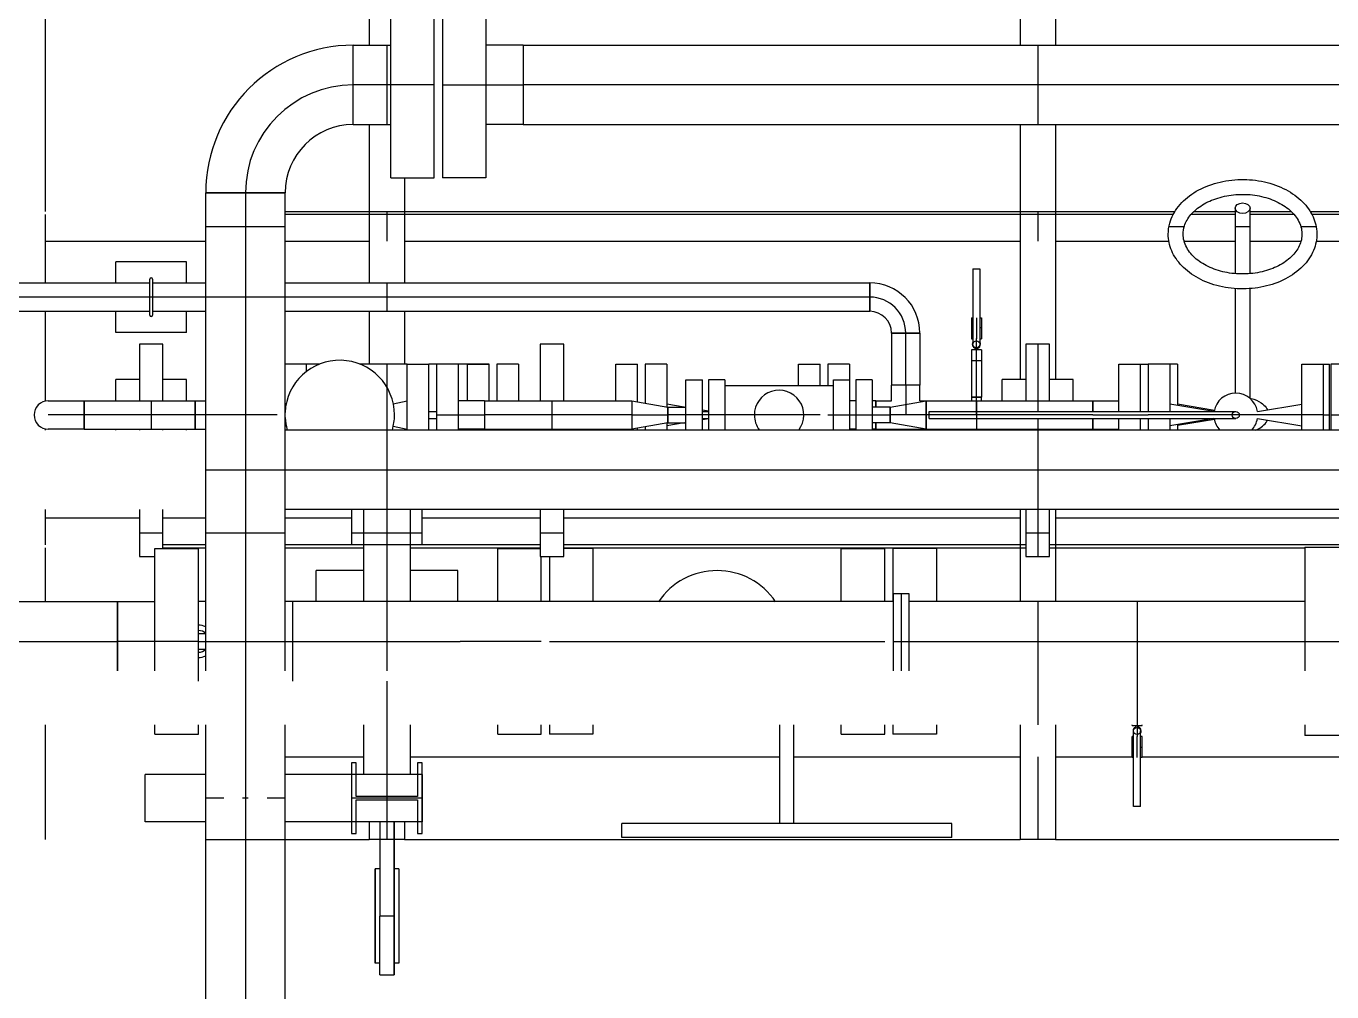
# Model space of a CAD drawing. Header units: inches. Extents: x 517790 to 538444, y 301815 to 302461.
# Drawn here: x 517885.999 to 517888.86, y 302317.735 to 302319.851 of the extents above; entities that cross this region are included whole.
import ezdxf

# ---------------------------------------------------------------- set-up
doc = ezdxf.new("R2010")
doc.units = ezdxf.units.IN
doc.header["$MEASUREMENT"] = 0
doc.layers.add('硅胶总平面底图 工艺装置区', color=253, linetype='Continuous')

msp = doc.modelspace()

# ---------------------------------------------------------------- linework, layer by layer
at = {"layer": '硅胶总平面底图 工艺装置区', "color": 253, "linetype": 'Continuous', "lineweight": -3}
for p, q in [((517888.1764, 302320.3685), (517888.1764, 302319.8096)), ((517888.2539, 302320.3685), (517888.2539, 302319.8096)), ((517886.04, 302320.0154), (517886.04, 302319.4452)), ((517886.7504, 302320.0154), (517886.7504, 302319.8096)), ((517886.7974, 302319.7227), (517886.7974, 302319.9261)), ((517886.8925, 302319.7227), (517886.8925, 302319.9261)), ((517886.9106, 302319.9261), (517886.9106, 302319.7227)), ((517887.0058, 302319.9261), (517887.0058, 302319.7227)), ((517886.7154, 302319.7227), (517886.7154, 302319.8096)), ((517886.7154, 302319.8096), (517886.7974, 302319.8096)), ((517886.7154, 302319.6357), (517886.7154, 302319.8096)), ((517886.7892, 302319.8096), (517886.7892, 302319.6357)), ((517887.0878, 302319.8096), (517887.0058, 302319.8096)), ((517887.0878, 302319.8096), (517887.0878, 302319.6357)), ((517887.0878, 302319.8096), (517889.0625, 302319.8096)), ((517887.0878, 302319.8096), (517887.0878, 302319.7227)), ((517888.2151, 302319.8096), (517888.2151, 302319.6357)), ((517886.8925, 302319.7227), (517886.7154, 302319.7227)), ((517886.7154, 302319.6357), (517886.7154, 302319.7227)), ((517886.7154, 302319.7227), (517886.7154, 302319.7227)), ((517886.7154, 302319.7227), (517886.7154, 302319.7227)), ((517886.7974, 302319.5193), (517886.7974, 302319.7227)), ((517886.8925, 302319.5193), (517886.8925, 302319.7227)), ((517886.9106, 302319.7227), (517887.0878, 302319.7227)), ((517886.9106, 302319.7227), (517886.9106, 302319.5193)), ((517887.0058, 302319.7227), (517887.0058, 302319.5193)), ((517889.0268, 302319.7227), (517887.0878, 302319.7227)), ((517887.0878, 302319.7227), (517887.0878, 302319.6357)), ((517886.7154, 302319.6357), (517886.7974, 302319.6357)), ((517886.7504, 302319.6357), (517886.7504, 302319.2888)), ((517887.0878, 302319.6357), (517887.0058, 302319.6357)), ((517887.0878, 302319.6357), (517889.0625, 302319.6357)), ((517888.1764, 302319.6357), (517888.1764, 302319.0768)), ((517888.2539, 302319.6357), (517888.2539, 302319.0768)), ((517886.7974, 302319.5193), (517886.8925, 302319.5193)), ((517886.8279, 302319.5193), (517886.8279, 302319.2888)), ((517887.0058, 302319.5193), (517886.9106, 302319.5193)), ((517886.3922, 302319.4864), (517886.5661, 302319.4864)), ((517886.3922, 302318.4384), (517886.3922, 302319.4864)), ((517886.5661, 302319.4864), (517886.3922, 302319.4864)), ((517886.4792, 302319.4865), (517886.4792, 302319.4865)), ((517886.4792, 302319.4864), (517886.4792, 302319.4865)), ((517886.4792, 302319.4864), (517886.4792, 302318.4384)), ((517886.5661, 302318.4384), (517886.5661, 302319.4864)), ((517886.04, 302319.439), (517886.04, 302319.2888)), ((517886.5661, 302319.4452), (517888.5157, 302319.4452)), ((517888.5122, 302319.439), (517886.5661, 302319.439)), ((517886.7892, 302319.4452), (517886.7892, 302319.3801)), ((517888.2151, 302319.4452), (517888.2151, 302319.3801)), ((517888.6477, 302319.439), (517888.5514, 302319.439)), ((517888.5573, 302319.4452), (517888.6477, 302319.4452)), ((517888.6477, 302319.4524), (517888.6477, 302319.3089)), ((517888.6802, 302319.4524), (517888.6802, 302319.3089)), ((517888.6802, 302319.4452), (517888.7706, 302319.4452)), ((517888.7765, 302319.439), (517888.6802, 302319.439)), ((517888.8122, 302319.4452), (517888.9917, 302319.4452)), ((517888.9945, 302319.439), (517888.8158, 302319.439)), ((517886.3922, 302319.4127), (517886.5661, 302319.4127)), ((517888.5029, 302319.4127), (517888.5364, 302319.4127)), ((517888.6477, 302319.4127), (517888.6802, 302319.4127)), ((517888.7916, 302319.4127), (517888.8251, 302319.4127)), ((517886.04, 302319.3801), (517886.3922, 302319.3801)), ((517886.5661, 302319.3801), (517886.7504, 302319.3801)), ((517886.8279, 302319.3801), (517888.1764, 302319.3801)), ((517888.2539, 302319.3801), (517888.5026, 302319.3801)), ((517888.5359, 302319.3801), (517888.6477, 302319.3801)), ((517888.6802, 302319.3801), (517888.7921, 302319.3801)), ((517888.8254, 302319.3801), (517889.0251, 302319.3801)), ((517886.35, 302319.3352), (517886.195, 302319.3352)), ((517886.195, 302319.2888), (517886.195, 302319.3352)), ((517886.35, 302319.2888), (517886.35, 302319.3352)), ((517886.2694, 302319.2184), (517886.2694, 302319.2969)), ((517886.2756, 302319.2969), (517886.2756, 302319.2184)), ((517888.0731, 302319.3197), (517888.0808, 302319.3197)), ((517888.0731, 302319.3197), (517888.0731, 302319.1543)), ((517888.0808, 302319.3197), (517888.0886, 302319.3197)), ((517888.0886, 302319.3197), (517888.0886, 302319.1543)), ((517885.9671, 302319.2888), (517886.2694, 302319.2888)), ((517886.2756, 302319.2888), (517886.3922, 302319.2888)), ((517886.5661, 302319.2888), (517887.8471, 302319.2888)), ((517886.7892, 302319.2888), (517886.7892, 302319.2265)), ((517887.8471, 302319.2265), (517887.8471, 302319.2888)), ((517887.8471, 302319.2888), (517887.8471, 302319.2265)), ((517888.6477, 302319.2763), (517888.6477, 302319.0473)), ((517888.6802, 302319.2763), (517888.6802, 302319.0359)), ((517886.2694, 302319.2577), (517885.9671, 302319.2577)), ((517886.2756, 302319.2577), (517886.2694, 302319.2577)), ((517886.3922, 302319.2577), (517886.2756, 302319.2577)), ((517886.5661, 302319.2577), (517886.3922, 302319.2577)), ((517887.8471, 302319.2577), (517886.5661, 302319.2577)), ((517887.8471, 302319.2577), (517887.8471, 302319.2577)), ((517887.8471, 302319.2577), (517887.8471, 302319.2577)), ((517885.9671, 302319.2265), (517886.2694, 302319.2265)), ((517886.04, 302319.2265), (517886.04, 302319.0297)), ((517886.195, 302319.1802), (517886.195, 302319.2265)), ((517886.2756, 302319.2265), (517886.3922, 302319.2265)), ((517886.35, 302319.1802), (517886.35, 302319.2265)), ((517886.5661, 302319.2265), (517887.8471, 302319.2265)), ((517886.7504, 302319.2265), (517886.7504, 302319.1109)), ((517886.8279, 302319.2265), (517886.8279, 302319.1109)), ((517888.0698, 302319.2125), (517888.0731, 302319.2125)), ((517888.0698, 302319.2125), (517888.0698, 302319.1665)), ((517888.0808, 302319.2125), (517888.0808, 302319.1665)), ((517888.0886, 302319.2125), (517888.0918, 302319.2125)), ((517888.0918, 302319.2125), (517888.0918, 302319.1665)), ((517886.35, 302319.1802), (517886.195, 302319.1802)), ((517887.957, 302319.1789), (517887.8946, 302319.1789)), ((517887.8946, 302319.1789), (517887.8946, 302319.065)), ((517887.8946, 302319.1789), (517887.957, 302319.1789)), ((517887.9258, 302319.179), (517887.9258, 302319.1789)), ((517887.9258, 302319.065), (517887.9258, 302319.1789)), ((517887.9258, 302319.1789), (517887.9258, 302319.1789)), ((517887.957, 302319.1789), (517887.957, 302319.065)), ((517888.0731, 302319.1903), (517888.0698, 302319.1903)), ((517888.0918, 302319.1903), (517888.0886, 302319.1903)), ((517886.2467, 302319.1543), (517886.2467, 302319.0305)), ((517886.2467, 302319.1543), (517886.2467, 302319.0305)), ((517886.2983, 302319.1543), (517886.2467, 302319.1543)), ((517886.2983, 302319.1543), (517886.2467, 302319.1543)), ((517886.2983, 302319.0305), (517886.2983, 302319.1543)), ((517886.2983, 302319.0305), (517886.2983, 302319.1543)), ((517887.1767, 302319.1543), (517887.125, 302319.1543)), ((517887.1767, 302319.1543), (517887.125, 302319.1543)), ((517887.125, 302319.1543), (517887.125, 302319.0305)), ((517887.125, 302319.1543), (517887.125, 302319.0305)), ((517887.1767, 302319.0305), (517887.1767, 302319.1543)), ((517887.1767, 302319.0305), (517887.1767, 302319.1543)), ((517888.0698, 302319.1665), (517888.0731, 302319.1665)), ((517888.0808, 302319.1665), (517888.0808, 302319.1666)), ((517888.0808, 302319.1665), (517888.0808, 302319.1665)), ((517888.0808, 302319.1421), (517888.0808, 302319.1665)), ((517888.0886, 302319.1665), (517888.0918, 302319.1665)), ((517888.1893, 302319.1543), (517888.1893, 302319.0305)), ((517888.1893, 302319.1543), (517888.1893, 302319.0305)), ((517888.241, 302319.1543), (517888.1893, 302319.1543)), ((517888.241, 302319.1543), (517888.1893, 302319.1543)), ((517888.2151, 302319.1543), (517888.2151, 302319.0305)), ((517888.241, 302319.0305), (517888.241, 302319.1543)), ((517888.241, 302319.0305), (517888.241, 302319.1543)), ((517888.0808, 302319.1421), (517888.0698, 302319.1421)), ((517888.0698, 302319.1421), (517888.0698, 302319.0387)), ((517888.0782, 302319.1457), (517888.0771, 302319.1421)), ((517888.0808, 302319.1184), (517888.0808, 302319.1421)), ((517888.0918, 302319.1421), (517888.0808, 302319.1421)), ((517888.0834, 302319.1457), (517888.0845, 302319.1421)), ((517888.0918, 302319.1421), (517888.0918, 302319.0387)), ((517886.6125, 302319.1109), (517886.5661, 302319.1109)), ((517886.642, 302319.1109), (517886.5661, 302319.1109)), ((517886.6125, 302319.1109), (517886.6125, 302319.0942)), ((517886.8336, 302319.1109), (517886.7297, 302319.1109)), ((517886.7892, 302319.1109), (517886.7892, 302318.5903)), ((517886.8336, 302318.9993), (517886.8336, 302319.1109)), ((517886.8336, 302319.1109), (517886.8811, 302319.1109)), ((517886.8977, 302319.1109), (517886.8811, 302319.1109)), ((517886.8811, 302318.9993), (517886.8811, 302319.1109)), ((517886.8977, 302319.1109), (517886.8977, 302318.9993)), ((517886.9452, 302319.1109), (517886.8977, 302319.1109)), ((517887.0134, 302319.1109), (517886.9452, 302319.1109)), ((517886.9452, 302319.1109), (517886.9452, 302318.9993)), ((517886.9658, 302319.0305), (517886.9658, 302319.1109)), ((517886.9658, 302319.1109), (517887.0134, 302319.1109)), ((517887.0134, 302319.0305), (517887.0134, 302319.1109)), ((517887.0299, 302319.1109), (517887.0299, 302319.0305)), ((517887.0775, 302319.1109), (517887.0299, 302319.1109)), ((517887.0775, 302319.1109), (517887.0775, 302319.0305)), ((517887.2906, 302319.0305), (517887.2906, 302319.1109)), ((517887.2906, 302319.1109), (517887.3382, 302319.1109)), ((517887.3382, 302319.0284), (517887.3382, 302319.1109)), ((517887.3547, 302319.1109), (517887.3547, 302319.0254)), ((517887.4023, 302319.1109), (517887.3547, 302319.1109)), ((517887.4023, 302319.1109), (517887.4023, 302319.017)), ((517887.6911, 302319.0639), (517887.6911, 302319.1109)), ((517887.6911, 302319.1109), (517887.7387, 302319.1109)), ((517887.7387, 302319.0639), (517887.7387, 302319.1109)), ((517887.7552, 302319.1109), (517887.7552, 302319.0639)), ((517887.8028, 302319.1109), (517887.7552, 302319.1109)), ((517887.8028, 302319.1109), (517887.8028, 302319.0764)), ((517888.0698, 302319.1184), (517888.0918, 302319.1184)), ((517888.0808, 302319.0387), (517888.0808, 302319.1184)), ((517888.393, 302319.0071), (517888.393, 302319.1109)), ((517888.393, 302319.1109), (517888.4406, 302319.1109)), ((517888.4406, 302319.1109), (517888.4571, 302319.1109)), ((517888.4406, 302319.0071), (517888.4406, 302319.1109)), ((517888.4571, 302319.1109), (517888.4571, 302319.0071)), ((517888.5047, 302319.1109), (517888.4571, 302319.1109)), ((517888.5212, 302319.1109), (517888.5047, 302319.1109)), ((517888.5047, 302319.1109), (517888.5047, 302319.0071)), ((517888.5212, 302319.1109), (517888.5212, 302319.0782)), ((517888.7936, 302318.9993), (517888.7936, 302319.1109)), ((517888.7936, 302319.1109), (517888.8411, 302319.1109)), ((517888.8411, 302319.1109), (517888.8542, 302319.1109)), ((517888.8411, 302318.9993), (517888.8411, 302319.1109)), ((517888.8542, 302319.0782), (517888.8542, 302319.1109)), ((517888.8577, 302319.1109), (517888.8577, 302318.9993)), ((517888.9052, 302319.1109), (517888.8577, 302319.1109)), ((517886.2467, 302319.0768), (517886.195, 302319.0768)), ((517886.195, 302319.0305), (517886.195, 302319.0768)), ((517886.35, 302319.0768), (517886.2983, 302319.0768)), ((517886.35, 302319.0305), (517886.35, 302319.0768)), ((517887.4442, 302318.9993), (517887.4442, 302319.0764)), ((517887.4442, 302319.0764), (517887.4803, 302319.0764)), ((517887.4803, 302318.9993), (517887.4803, 302319.0764)), ((517887.4934, 302319.0764), (517887.4934, 302318.9993)), ((517887.5295, 302319.0764), (517887.4934, 302319.0764)), ((517887.5295, 302319.0764), (517887.5295, 302318.9993)), ((517887.5295, 302319.0639), (517887.7673, 302319.0639)), ((517887.7673, 302318.9993), (517887.7673, 302319.0764)), ((517887.7673, 302319.0764), (517887.8034, 302319.0764)), ((517887.8034, 302318.9993), (517887.8034, 302319.0764)), ((517887.8165, 302319.0764), (517887.8165, 302318.9993)), ((517887.8526, 302319.0764), (517887.8165, 302319.0764)), ((517887.8526, 302319.0764), (517887.8526, 302318.9993)), ((517887.957, 302319.065), (517887.8946, 302319.065)), ((517887.9258, 302319.0649), (517887.8946, 302319.0649)), ((517887.8946, 302319.0305), (517887.8946, 302319.0649)), ((517887.9258, 302319.065), (517887.9258, 302319.0649)), ((517887.9258, 302319.0649), (517887.9258, 302319.0225)), ((517887.957, 302319.0649), (517887.9258, 302319.0649)), ((517887.957, 302319.0305), (517887.957, 302319.0649)), ((517888.1893, 302319.0768), (517888.1376, 302319.0768)), ((517888.1376, 302319.0305), (517888.1376, 302319.0768)), ((517888.2926, 302319.0768), (517888.241, 302319.0768)), ((517888.2926, 302319.0305), (517888.2926, 302319.0768)), ((517888.5212, 302319.0782), (517888.5212, 302319.0201)), ((517888.8542, 302318.9664), (517888.8542, 302319.0782)), ((517888.0808, 302319.0387), (517888.0698, 302319.0387)), ((517888.0698, 302319.0387), (517888.0808, 302319.0387)), ((517888.0698, 302319.0387), (517888.0698, 302319.0305)), ((517888.0918, 302319.0387), (517888.0808, 302319.0387)), ((517888.0808, 302319.0387), (517888.0808, 302319.0387)), ((517888.0808, 302319.0387), (517888.0808, 302319.0387)), ((517888.0808, 302319.0305), (517888.0808, 302319.0387)), ((517888.0808, 302319.0387), (517888.0918, 302319.0387)), ((517888.0918, 302319.0305), (517888.0918, 302319.0387)), ((517886.0472, 302319.0305), (517886.126, 302319.0305)), ((517886.126, 302319.0305), (517886.126, 302318.9682)), ((517886.126, 302319.0305), (517886.369, 302319.0305)), ((517886.126, 302318.9682), (517886.126, 302319.0305)), ((517886.2725, 302319.0305), (517886.2725, 302318.9682)), ((517886.369, 302319.0305), (517886.369, 302318.9682)), ((517886.369, 302318.9993), (517886.369, 302319.0305)), ((517886.369, 302319.0305), (517886.3922, 302319.0305)), ((517886.5685, 302319.0241), (517886.5661, 302319.0246)), ((517886.8031, 302319.0241), (517886.8336, 302319.0305)), ((517886.8336, 302318.9993), (517886.8336, 302319.0305)), ((517886.8811, 302319.0071), (517886.8977, 302319.0071)), ((517887.0026, 302319.0305), (517886.9452, 302319.0305)), ((517887.0026, 302319.0305), (517887.0026, 302318.9682)), ((517887.0026, 302319.0305), (517887.326, 302319.0305)), ((517887.0026, 302319.0305), (517887.0026, 302318.9993)), ((517887.1508, 302319.0305), (517887.1508, 302318.9682)), ((517887.326, 302319.0305), (517887.326, 302318.9993)), ((517887.326, 302319.0305), (517887.4047, 302319.0166)), ((517887.326, 302319.0305), (517887.326, 302318.9682)), ((517887.4404, 302319.0166), (517887.4023, 302319.0228)), ((517887.4047, 302319.0166), (517887.4047, 302318.9993)), ((517887.4047, 302318.9993), (517887.4047, 302319.0166)), ((517887.4047, 302319.0166), (517887.4442, 302319.0166)), ((517887.4934, 302319.008), (517887.4803, 302319.0101)), ((517887.4803, 302319.0071), (517887.4934, 302319.0071)), ((517887.8165, 302319.0305), (517887.8034, 302319.0305)), ((517887.8602, 302319.0305), (517887.8526, 302319.0305)), ((517887.8921, 302319.0166), (517887.8526, 302319.0166)), ((517887.8602, 302319.0166), (517887.8602, 302319.0305)), ((517887.8602, 302319.0305), (517887.8946, 302319.0305)), ((517887.8602, 302319.0305), (517887.8602, 302319.0166)), ((517887.8921, 302319.0166), (517887.9709, 302319.0305)), ((517887.8921, 302319.0166), (517887.8921, 302318.9993)), ((517887.8921, 302318.9993), (517887.8921, 302319.0166)), ((517887.9258, 302319.0225), (517887.9258, 302318.9993)), ((517887.957, 302319.0305), (517887.9709, 302319.0305)), ((517887.9709, 302319.0305), (517887.9709, 302318.9682)), ((517887.9709, 302319.0305), (517888.3356, 302319.0305)), ((517887.9709, 302318.9993), (517887.9709, 302319.0305)), ((517887.9775, 302318.9993), (517887.9775, 302319.0071)), ((517887.9775, 302319.0071), (517888.6491, 302319.0071)), ((517888.0808, 302318.9993), (517888.0808, 302319.0305)), ((517888.0808, 302319.0305), (517888.0808, 302318.9682)), ((517888.2151, 302319.0305), (517888.2151, 302319.0071)), ((517888.3356, 302319.0305), (517888.3356, 302319.0071)), ((517888.3356, 302319.0071), (517888.3356, 302319.0305)), ((517888.3356, 302319.0305), (517888.393, 302319.0305)), ((517888.6014, 302319.0071), (517888.5047, 302319.0228)), ((517888.6022, 302319.0095), (517888.5212, 302319.0227)), ((517888.6965, 302319.007), (517888.7936, 302319.0228)), ((517886.126, 302318.9993), (517886.0472, 302318.9993)), ((517886.369, 302318.9993), (517886.126, 302318.9993)), ((517886.126, 302318.9993), (517886.126, 302318.9993)), ((517886.126, 302318.9993), (517886.126, 302318.9993)), ((517886.3922, 302318.9993), (517886.369, 302318.9993)), ((517886.369, 302318.9682), (517886.369, 302318.9993)), ((517886.474, 302318.9993), (517886.3922, 302318.9993)), ((517886.5484, 302318.9993), (517886.474, 302318.9993)), ((517886.8336, 302318.9664), (517886.8336, 302318.9993)), ((517886.8336, 302318.9682), (517886.8336, 302318.9993)), ((517886.8811, 302318.9664), (517886.8811, 302318.9993)), ((517886.8811, 302318.9916), (517886.8977, 302318.9916)), ((517886.8977, 302318.9993), (517887.0026, 302318.9993)), ((517886.8977, 302318.9993), (517886.8977, 302318.9664)), ((517886.9452, 302318.9993), (517886.9452, 302318.9664)), ((517887.326, 302318.9993), (517887.0026, 302318.9993)), ((517887.0026, 302318.9993), (517887.0026, 302318.9682)), ((517887.326, 302318.9993), (517887.4047, 302318.9993)), ((517887.326, 302318.9993), (517887.326, 302318.9682)), ((517887.4047, 302318.9821), (517887.326, 302318.9682)), ((517887.4404, 302318.9821), (517887.4023, 302318.9759)), ((517887.4023, 302318.9817), (517887.4023, 302318.9664)), ((517887.4047, 302318.9993), (517887.4047, 302318.9821)), ((517887.4803, 302318.9993), (517887.4047, 302318.9993)), ((517887.4047, 302318.9821), (517887.4047, 302318.9993)), ((517887.4047, 302318.9821), (517887.4442, 302318.9821)), ((517887.4442, 302318.9664), (517887.4442, 302318.9993)), ((517887.4803, 302318.9664), (517887.4803, 302318.9993)), ((517887.4934, 302318.9993), (517887.4803, 302318.9993)), ((517887.4803, 302318.9916), (517887.4934, 302318.9916)), ((517887.4934, 302318.9907), (517887.4803, 302318.9886)), ((517887.7387, 302318.9993), (517887.4934, 302318.9993)), ((517887.4934, 302318.9993), (517887.4934, 302318.9664)), ((517887.5295, 302318.9993), (517887.5295, 302318.9664)), ((517887.7552, 302318.9993), (517887.8034, 302318.9993)), ((517887.7673, 302318.9664), (517887.7673, 302318.9993)), ((517887.8034, 302318.9664), (517887.8034, 302318.9993)), ((517887.8034, 302318.9993), (517887.8165, 302318.9993)), ((517887.8165, 302318.9993), (517887.8921, 302318.9993)), ((517887.8165, 302318.9993), (517887.8165, 302318.9664)), ((517887.8526, 302318.9993), (517887.8526, 302318.9664)), ((517887.8921, 302318.9821), (517887.8526, 302318.9821)), ((517887.8602, 302318.9682), (517887.8602, 302318.9821)), ((517887.8602, 302318.9821), (517887.8602, 302318.9682)), ((517887.8921, 302318.9993), (517887.8921, 302318.9821)), ((517887.9709, 302318.9993), (517887.8921, 302318.9993)), ((517887.8921, 302318.9821), (517887.8921, 302318.9993)), ((517887.9709, 302318.9682), (517887.8921, 302318.9821)), ((517887.9775, 302318.9993), (517887.9709, 302318.9993)), ((517887.9709, 302318.9682), (517887.9709, 302318.9993)), ((517888.3356, 302318.9993), (517887.9775, 302318.9993)), ((517887.9775, 302318.9916), (517887.9775, 302318.9993)), ((517887.9775, 302318.9916), (517888.6491, 302318.9916)), ((517888.2151, 302318.9916), (517888.2151, 302318.9682)), ((517888.3356, 302318.9993), (517888.4406, 302318.9993)), ((517888.3356, 302318.9916), (517888.3356, 302318.9682)), ((517888.3356, 302318.9682), (517888.3356, 302318.9916)), ((517888.393, 302318.9664), (517888.393, 302318.9916)), ((517888.4406, 302318.9993), (517888.4571, 302318.9993)), ((517888.4406, 302318.9664), (517888.4406, 302318.9916)), ((517888.8411, 302318.9993), (517888.4571, 302318.9993)), ((517888.4571, 302318.9916), (517888.4571, 302318.9664)), ((517888.5047, 302318.9916), (517888.5047, 302318.9664)), ((517888.6014, 302318.9916), (517888.5047, 302318.9759)), ((517888.6022, 302318.9892), (517888.5212, 302318.976)), ((517888.5212, 302318.9786), (517888.5212, 302318.9664)), ((517888.6965, 302318.9917), (517888.7936, 302318.9759)), ((517888.7936, 302318.9664), (517888.7936, 302318.9993)), ((517888.8411, 302318.9993), (517888.8542, 302318.9993)), ((517888.8411, 302318.9664), (517888.8411, 302318.9993)), ((517888.8577, 302318.9993), (517888.9626, 302318.9993)), ((517888.8577, 302318.9993), (517888.8577, 302318.9664)), ((517886.04, 302318.969), (517886.04, 302318.9664)), ((517886.126, 302318.9682), (517886.0472, 302318.9682)), ((517886.126, 302318.9682), (517886.369, 302318.9682)), ((517886.195, 302318.9664), (517886.195, 302318.9682)), ((517886.2467, 302318.9682), (517886.2467, 302318.9664)), ((517886.2467, 302318.9682), (517886.2467, 302318.9664)), ((517886.2983, 302318.9664), (517886.2983, 302318.9682)), ((517886.2983, 302318.9664), (517886.2983, 302318.9682)), ((517886.35, 302318.9664), (517886.35, 302318.9682)), ((517886.369, 302318.9682), (517886.3922, 302318.9682)), ((517886.5685, 302318.9746), (517886.5661, 302318.9741)), ((517888.9705, 302318.9664), (517886.5661, 302318.9664)), ((517886.8031, 302318.9746), (517886.8336, 302318.9682)), ((517887.0026, 302318.9682), (517886.9452, 302318.9682)), ((517886.9658, 302318.9664), (517886.9658, 302318.9682)), ((517887.0026, 302318.9682), (517887.326, 302318.9682)), ((517887.0134, 302318.9664), (517887.0134, 302318.9682)), ((517887.0299, 302318.9682), (517887.0299, 302318.9664)), ((517887.0775, 302318.9682), (517887.0775, 302318.9664)), ((517887.125, 302318.9682), (517887.125, 302318.9664)), ((517887.125, 302318.9682), (517887.125, 302318.9664)), ((517887.1767, 302318.9664), (517887.1767, 302318.9682)), ((517887.1767, 302318.9664), (517887.1767, 302318.9682)), ((517887.2906, 302318.9664), (517887.2906, 302318.9682)), ((517887.3382, 302318.9664), (517887.3382, 302318.9703)), ((517887.3547, 302318.9732), (517887.3547, 302318.9664)), ((517887.8165, 302318.9682), (517887.8034, 302318.9682)), ((517887.8602, 302318.9682), (517887.8526, 302318.9682)), ((517887.8602, 302318.9682), (517887.9709, 302318.9682)), ((517887.9709, 302318.9682), (517888.3356, 302318.9682)), ((517888.1376, 302318.9664), (517888.1376, 302318.9682)), ((517888.1893, 302318.9682), (517888.1893, 302318.9664)), ((517888.1893, 302318.9682), (517888.1893, 302318.9664)), ((517888.2151, 302318.9682), (517888.2151, 302318.6893)), ((517888.241, 302318.9664), (517888.241, 302318.9682)), ((517888.241, 302318.9664), (517888.241, 302318.9682)), ((517888.2926, 302318.9664), (517888.2926, 302318.9682)), ((517888.3356, 302318.9682), (517888.393, 302318.9682)), ((517886.3922, 302318.8795), (517886.5661, 302318.8795)), ((517886.5661, 302318.8795), (517888.9705, 302318.8795)), ((517886.04, 302318.7925), (517886.04, 302318.7147)), ((517886.2467, 302318.7925), (517886.2467, 302318.6893)), ((517886.2467, 302318.7925), (517886.2467, 302318.6893)), ((517886.2983, 302318.7068), (517886.2983, 302318.7925)), ((517886.2983, 302318.7068), (517886.2983, 302318.7925)), ((517888.9705, 302318.7925), (517886.5661, 302318.7925)), ((517886.7117, 302318.7925), (517886.7117, 302318.7152)), ((517886.7117, 302318.7925), (517886.7117, 302318.7152)), ((517886.7375, 302318.7925), (517886.7375, 302318.5903)), ((517886.7375, 302318.7925), (517886.7375, 302318.5903)), ((517886.8408, 302318.5903), (517886.8408, 302318.7925)), ((517886.8408, 302318.5903), (517886.8408, 302318.7925)), ((517886.8667, 302318.7152), (517886.8667, 302318.7925)), ((517886.8667, 302318.7152), (517886.8667, 302318.7925)), ((517887.125, 302318.7925), (517887.125, 302318.6893)), ((517887.125, 302318.7925), (517887.125, 302318.6893)), ((517887.1767, 302318.6893), (517887.1767, 302318.7925)), ((517887.1767, 302318.6893), (517887.1767, 302318.7925)), ((517888.1764, 302318.7925), (517888.1764, 302318.5903)), ((517888.1893, 302318.7925), (517888.1893, 302318.6893)), ((517888.1893, 302318.7925), (517888.1893, 302318.6893)), ((517888.241, 302318.6893), (517888.241, 302318.7925)), ((517888.241, 302318.6893), (517888.241, 302318.7925)), ((517888.2539, 302318.7925), (517888.2539, 302318.5903)), ((517886.04, 302318.7736), (517886.2467, 302318.7736)), ((517886.2983, 302318.7736), (517886.3922, 302318.7736)), ((517886.5661, 302318.7736), (517886.7117, 302318.7736)), ((517886.8667, 302318.7736), (517887.125, 302318.7736)), ((517887.1767, 302318.7736), (517888.1764, 302318.7736)), ((517888.2539, 302318.7736), (517889.0526, 302318.7736)), ((517886.2467, 302318.741), (517886.2983, 302318.741)), ((517886.3922, 302318.741), (517886.5661, 302318.741)), ((517886.7117, 302318.741), (517886.8667, 302318.741)), ((517887.125, 302318.741), (517887.1767, 302318.741)), ((517888.1893, 302318.741), (517888.241, 302318.741)), ((517886.04, 302318.7085), (517886.04, 302318.5903)), ((517886.2807, 302318.5033), (517886.2807, 302318.7068)), ((517886.2807, 302318.7068), (517886.3759, 302318.7068)), ((517886.3922, 302318.7147), (517886.2983, 302318.7147)), ((517886.2983, 302318.7085), (517886.3922, 302318.7085)), ((517886.3759, 302318.5033), (517886.3759, 302318.7068)), ((517886.7375, 302318.7147), (517886.5661, 302318.7147)), ((517886.5661, 302318.7085), (517886.7375, 302318.7085)), ((517886.7117, 302318.7152), (517886.8667, 302318.7152)), ((517886.7117, 302318.7152), (517886.8667, 302318.7152)), ((517887.125, 302318.7147), (517886.8408, 302318.7147)), ((517886.8408, 302318.7085), (517887.125, 302318.7085)), ((517887.0318, 302318.5903), (517887.0318, 302318.7068)), ((517887.0318, 302318.7068), (517887.125, 302318.7068)), ((517888.1893, 302318.7147), (517887.1767, 302318.7147)), ((517887.1767, 302318.7085), (517888.1893, 302318.7085)), ((517887.2402, 302318.7068), (517887.1767, 302318.7068)), ((517887.2402, 302318.7068), (517887.2402, 302318.5903)), ((517887.7848, 302318.5903), (517887.7848, 302318.7068)), ((517887.7848, 302318.7068), (517887.8799, 302318.7068)), ((517887.8799, 302318.5903), (517887.8799, 302318.7068)), ((517887.898, 302318.7068), (517887.898, 302318.5903)), ((517887.9932, 302318.7068), (517887.898, 302318.7068)), ((517887.9932, 302318.7068), (517887.9932, 302318.5903)), ((517889.0526, 302318.7147), (517888.241, 302318.7147)), ((517888.241, 302318.7085), (517888.8004, 302318.7085)), ((517888.8004, 302318.71), (517888.8004, 302318.4384)), ((517888.8004, 302318.71), (517889.0526, 302318.71)), ((517886.2467, 302318.6893), (517886.2807, 302318.6893)), ((517886.2467, 302318.6893), (517886.2807, 302318.6893)), ((517887.125, 302318.6893), (517887.1767, 302318.6893)), ((517887.125, 302318.6893), (517887.1767, 302318.6893)), ((517887.1269, 302318.5903), (517887.1269, 302318.6893)), ((517887.145, 302318.6893), (517887.145, 302318.5903)), ((517888.1893, 302318.6893), (517888.241, 302318.6893)), ((517888.1893, 302318.6893), (517888.241, 302318.6893)), ((517886.6342, 302318.5903), (517886.6342, 302318.6583)), ((517886.7375, 302318.6583), (517886.6342, 302318.6583)), ((517886.9442, 302318.6583), (517886.8408, 302318.6583)), ((517886.9442, 302318.5903), (517886.9442, 302318.6583)), ((517887.8989, 302318.4384), (517887.8989, 302318.6077)), ((517887.9163, 302318.6077), (517887.8989, 302318.6077)), ((517887.9163, 302318.4384), (517887.9163, 302318.6077)), ((517887.9336, 302318.6077), (517887.9163, 302318.6077)), ((517887.9336, 302318.4384), (517887.9336, 302318.6077)), ((517885.9625, 302318.5903), (517886.1987, 302318.5903)), ((517886.1987, 302318.5033), (517886.1987, 302318.5903)), ((517886.1987, 302318.5903), (517886.2807, 302318.5903)), ((517886.1987, 302318.5903), (517886.1987, 302318.4384)), ((517886.3758, 302318.5903), (517886.3758, 302318.4164)), ((517886.3922, 302318.5903), (517886.3759, 302318.5903)), ((517887.8989, 302318.5903), (517886.5661, 302318.5903)), ((517886.5825, 302318.5903), (517886.5825, 302318.4164)), ((517886.7892, 302318.5903), (517886.7892, 302318.4384)), ((517888.8004, 302318.5903), (517887.9336, 302318.5903)), ((517888.2151, 302318.5903), (517888.2151, 302318.3203)), ((517888.4329, 302318.5903), (517888.4329, 302318.4164)), ((517886.3759, 302318.5206), (517886.3922, 302318.5206)), ((517885.9625, 302318.5033), (517886.1987, 302318.5033)), ((517886.3759, 302318.5033), (517886.1987, 302318.5033)), ((517886.1987, 302318.4384), (517886.1987, 302318.5033)), ((517886.1987, 302318.5033), (517886.1987, 302318.5033)), ((517886.1987, 302318.5033), (517886.1987, 302318.5033)), ((517886.2807, 302318.4384), (517886.2807, 302318.5033)), ((517886.3759, 302318.4384), (517886.3759, 302318.5033)), ((517886.3759, 302318.5033), (517886.5825, 302318.5033)), ((517886.5825, 302318.5033), (517886.5825, 302318.5033)), ((517886.5825, 302318.5033), (517886.5825, 302318.5033)), ((517886.5825, 302318.5033), (517886.9498, 302318.5033)), ((517887.1269, 302318.5033), (517886.9498, 302318.5033)), ((517887.145, 302318.5033), (517887.8799, 302318.5033)), ((517887.898, 302318.5033), (517888.0752, 302318.5033)), ((517888.0752, 302318.5033), (517888.4329, 302318.5033)), ((517888.4329, 302318.5033), (517888.4329, 302318.5033)), ((517888.4329, 302318.5033), (517888.4329, 302318.5033)), ((517888.4329, 302318.5033), (517888.4329, 302318.464)), ((517888.4329, 302318.5033), (517889.9483, 302318.5033)), ((517886.3759, 302318.4861), (517886.3922, 302318.4861)), ((517888.4329, 302318.464), (517888.4329, 302318.3192)), ((517888.4329, 302318.464), (517888.4329, 302318.464)), ((517888.4329, 302318.464), (517888.4329, 302318.464)), ((517886.4792, 302318.4384), (517886.4792, 302318.3203)), ((517886.7892, 302318.4164), (517886.7892, 302318.0694)), ((517886.04, 302318.3203), (517886.04, 302318.0694)), ((517886.2807, 302318.2999), (517886.2807, 302318.3203)), ((517886.3759, 302318.2999), (517886.3759, 302318.3203)), ((517886.3922, 302315.4123), (517886.3922, 302318.3203)), ((517886.4792, 302318.3203), (517886.4792, 302315.4123)), ((517886.5661, 302315.4123), (517886.5661, 302318.3203)), ((517886.7375, 302318.3203), (517886.7375, 302318.2114)), ((517886.7375, 302318.3203), (517886.7375, 302318.2114)), ((517886.8408, 302318.2114), (517886.8408, 302318.3203)), ((517886.8408, 302318.2114), (517886.8408, 302318.3203)), ((517887.0318, 302318.2999), (517887.0318, 302318.3203)), ((517887.1269, 302318.2999), (517887.1269, 302318.3203)), ((517887.145, 302318.3203), (517887.145, 302318.2999)), ((517887.2402, 302318.3203), (517887.2402, 302318.2999)), ((517887.6499, 302318.1045), (517887.6499, 302318.3203)), ((517887.6809, 302318.1045), (517887.6809, 302318.3203)), ((517887.7848, 302318.2999), (517887.7848, 302318.3203)), ((517887.8799, 302318.2999), (517887.8799, 302318.3203)), ((517887.898, 302318.3203), (517887.898, 302318.2999)), ((517887.9932, 302318.3203), (517887.9932, 302318.2999)), ((517888.1764, 302318.3203), (517888.1764, 302318.0694)), ((517888.2539, 302318.3203), (517888.2539, 302318.0694)), ((517888.4219, 302318.3192), (517888.4219, 302318.3203)), ((517888.4439, 302318.3192), (517888.4439, 302318.3203)), ((517888.8004, 302318.3203), (517888.8004, 302318.2967)), ((517886.2807, 302318.2999), (517886.3759, 302318.2999)), ((517887.0318, 302318.2999), (517887.1269, 302318.2999)), ((517887.2402, 302318.2999), (517887.145, 302318.2999)), ((517887.7848, 302318.2999), (517887.8799, 302318.2999)), ((517887.9932, 302318.2999), (517887.898, 302318.2999)), ((517888.4219, 302318.3192), (517888.4439, 302318.3192)), ((517888.4251, 302318.2948), (517888.4219, 302318.2948)), ((517888.4219, 302318.2489), (517888.4219, 302318.2948)), ((517888.4251, 302318.1417), (517888.4251, 302318.307)), ((517888.4302, 302318.3156), (517888.4291, 302318.3192)), ((517888.4329, 302318.3192), (517888.4329, 302318.2948)), ((517888.4329, 302318.2948), (517888.4329, 302318.2948)), ((517888.4329, 302318.2948), (517888.4329, 302318.2948)), ((517888.4329, 302318.2489), (517888.4329, 302318.2948)), ((517888.4355, 302318.3156), (517888.4366, 302318.3192)), ((517888.4406, 302318.1417), (517888.4406, 302318.307)), ((517888.4439, 302318.2948), (517888.4406, 302318.2948)), ((517888.4439, 302318.2489), (517888.4439, 302318.2948)), ((517889.1382, 302318.2967), (517888.8004, 302318.2967)), ((517888.4219, 302318.2711), (517888.4251, 302318.2711)), ((517888.4406, 302318.2711), (517888.4439, 302318.2711)), ((517886.5661, 302318.2502), (517886.7375, 302318.2502)), ((517886.7117, 302318.2373), (517886.7117, 302318.0823)), ((517886.722, 302318.2373), (517886.7117, 302318.2373)), ((517886.722, 302318.1634), (517886.722, 302318.2373)), ((517886.8408, 302318.2502), (517887.6499, 302318.2502)), ((517886.8563, 302318.2373), (517886.8563, 302318.1634)), ((517886.8667, 302318.2373), (517886.8563, 302318.2373)), ((517886.8667, 302318.0823), (517886.8667, 302318.2373)), ((517887.6809, 302318.2502), (517888.1764, 302318.2502)), ((517888.2151, 302318.2502), (517888.2151, 302318.0694)), ((517888.2539, 302318.2502), (517888.4219, 302318.2502)), ((517888.4251, 302318.2489), (517888.4219, 302318.2489)), ((517888.4439, 302318.2489), (517888.4406, 302318.2489)), ((517888.4439, 302318.2502), (517888.9889, 302318.2502)), ((517886.2593, 302318.1081), (517886.2593, 302318.2114)), ((517886.3922, 302318.2114), (517886.2593, 302318.2114)), ((517886.8667, 302318.2114), (517886.5661, 302318.2114)), ((517886.8667, 302318.2114), (517886.8667, 302318.1081)), ((517886.4316, 302318.1598), (517886.3922, 302318.1598)), ((517886.4854, 302318.1598), (517886.473, 302318.1598)), ((517886.5661, 302318.1598), (517886.5267, 302318.1598)), ((517886.8667, 302318.1598), (517886.7117, 302318.1598)), ((517886.8563, 302318.1634), (517886.722, 302318.1634)), ((517886.722, 302318.0823), (517886.722, 302318.1562)), ((517886.722, 302318.1562), (517886.8563, 302318.1562)), ((517886.8563, 302318.1562), (517886.8563, 302318.0823)), ((517888.4329, 302318.1417), (517888.4251, 302318.1417)), ((517888.4406, 302318.1417), (517888.4329, 302318.1417)), ((517886.3922, 302318.1081), (517886.2593, 302318.1081)), ((517886.8667, 302318.1081), (517886.5661, 302318.1081)), ((517886.7504, 302318.1081), (517886.7504, 302318.0694)), ((517886.7737, 302318.1081), (517886.7737, 302317.9014)), ((517886.7737, 302318.1081), (517886.7737, 302317.9014)), ((517886.8047, 302317.9014), (517886.8047, 302318.1081)), ((517886.8047, 302318.1081), (517886.8047, 302317.9014)), ((517886.8279, 302318.1081), (517886.8279, 302318.0694)), ((517887.6654, 302318.1045), (517887.3038, 302318.1045)), ((517887.3038, 302318.0735), (517887.3038, 302318.1045)), ((517888.0271, 302318.1045), (517887.6654, 302318.1045)), ((517888.0271, 302318.0735), (517888.0271, 302318.1045)), ((517886.3922, 302318.0694), (517886.5661, 302318.0694)), ((517886.5661, 302318.0694), (517886.7504, 302318.0694)), ((517886.7117, 302318.0823), (517886.722, 302318.0823)), ((517886.8279, 302318.0694), (517886.7504, 302318.0694)), ((517886.8279, 302318.0694), (517888.1764, 302318.0694)), ((517886.8563, 302318.0823), (517886.8667, 302318.0823)), ((517887.6654, 302318.0735), (517887.3038, 302318.0735)), ((517888.0271, 302318.0735), (517887.6654, 302318.0735)), ((517888.2539, 302318.0694), (517888.1764, 302318.0694)), ((517888.2539, 302318.0694), (517889.3983, 302318.0694)), ((517886.7633, 302317.7981), (517886.7633, 302318.0048)), ((517886.7633, 302318.0048), (517886.7633, 302317.7981)), ((517886.7737, 302318.0048), (517886.7633, 302318.0048)), ((517886.815, 302318.0048), (517886.8047, 302318.0048)), ((517886.815, 302318.0048), (517886.815, 302317.7981)), ((517886.815, 302318.0048), (517886.815, 302317.7981)), ((517886.8047, 302317.9014), (517886.7737, 302317.9014)), ((517886.8047, 302317.9014), (517886.7737, 302317.9014)), ((517886.7737, 302317.7723), (517886.7737, 302317.9014)), ((517886.7737, 302317.7723), (517886.7737, 302317.9014)), ((517886.8047, 302317.9014), (517886.8047, 302317.7723)), ((517886.8047, 302317.7723), (517886.8047, 302317.9014)), ((517886.7737, 302317.7981), (517886.7633, 302317.7981)), ((517886.815, 302317.7981), (517886.8047, 302317.7981)), ((517886.7737, 302317.7723), (517886.8047, 302317.7723))]:
    msp.add_line(p, q, dxfattribs=at)
for centre in [(517888.0808, 302319.1543), (517888.6491, 302318.9993), (517888.4329, 302318.307)]:
    msp.add_circle(centre, 0.00775, dxfattribs=at)
for centre, radius, start, end in [((517886.7154, 302319.4864), 0.3232, 90, 180), ((517886.7154, 302319.4864), 0.2362, 90, 180), ((517886.7154, 302319.4864), 0.1493, 90, 180), ((517886.2725, 302319.2969), 0.0031, 0, 180), ((517887.8471, 302319.1789), 0.1099, 0, 90), ((517887.8471, 302319.1789), 0.0787, 0, 90), ((517886.2725, 302319.2184), 0.0031, 180, 0), ((517887.8471, 302319.1789), 0.0476, 0, 90), ((517888.0808, 302319.1543), 0.00899, 149.5553, 252.9561), ((517888.0808, 302319.1543), 0.00899, 287.0439, 0), ((517888.0808, 302319.1543), 0.00899, 0, 30.4447), ((517886.6858, 302318.9993), 0.1199, 0, 177.21), ((517887.6484, 302318.9993), 0.0542, 322.6427, 180), ((517888.6491, 302318.9993), 0.048, 9.2208, 170.7082), ((517886.0472, 302318.9993), 0.0312, 90, 270), ((517886.0472, 302318.9993), 0.0312, 90, 270), ((517886.6858, 302318.9993), 0.1199, 182.79, 195.9395), ((517886.6858, 302318.9993), 0.1199, 344.0605, 0), ((517887.6484, 302318.9993), 0.0542, 180, 217.3573), ((517888.6491, 302318.9993), 0.048, 189.2918, 223.2995), ((517888.6491, 302318.9993), 0.048, 316.7005, 350.7792), ((517887.5125, 302318.5033), 0.155, 34.1192, 145.8808), ((517886.3758, 302318.5033), 0.0356, 62.6101, 89.9171), ((517886.3758, 302318.5033), 0.0238, 46.4125, 89.8756), ((517886.3758, 302318.5033), 0.0238, 270.1244, 313.5875), ((517886.3758, 302318.5033), 0.0356, 270.0829, 297.3899), ((517888.4329, 302318.307), 0.00899, 107.0439, 210.4447), ((517888.4329, 302318.307), 0.00899, 0, 72.9561), ((517888.4329, 302318.307), 0.00899, 329.5553, 0)]:
    msp.add_arc(centre, radius, start, end, dxfattribs=at)
msp.add_ellipse((517888.664, 302319.4524), major_axis=(-0.0163, 0), ratio=0.707107, dxfattribs=at)
for points, knots in [([(517888.5012, 302319.3955), (517888.5012, 302319.3832), (517888.5038, 302319.3709), (517888.5087, 302319.3593), (517888.5138, 302319.3473), (517888.5214, 302319.3361), (517888.5309, 302319.3262), (517888.541, 302319.3157), (517888.5533, 302319.3065), (517888.5671, 302319.299), (517888.5813, 302319.2914), (517888.597, 302319.2855), (517888.6136, 302319.2815), (517888.6303, 302319.2776), (517888.6478, 302319.2756), (517888.6653, 302319.2757), (517888.6828, 302319.2758), (517888.7002, 302319.278), (517888.7168, 302319.2821), (517888.7334, 302319.2863), (517888.7491, 302319.2924), (517888.7631, 302319.3003), (517888.7771, 302319.3082), (517888.7895, 302319.3178), (517888.7995, 302319.3289), (517888.8092, 302319.3396), (517888.8166, 302319.3517), (517888.8213, 302319.3646), (517888.8256, 302319.3767), (517888.8274, 302319.3895), (517888.8265, 302319.4021), (517888.8256, 302319.4144), (517888.8221, 302319.4266), (517888.8163, 302319.4379), (517888.8103, 302319.4497), (517888.8019, 302319.4607), (517888.7915, 302319.4702), (517888.7806, 302319.4804), (517888.7676, 302319.489), (517888.7532, 302319.4959), (517888.7385, 302319.503), (517888.7223, 302319.5082), (517888.7054, 302319.5115), (517888.6884, 302319.5147), (517888.6708, 302319.516), (517888.6534, 302319.5151), (517888.6359, 302319.5143), (517888.6187, 302319.5114), (517888.6024, 302319.5066), (517888.5862, 302319.5017), (517888.5709, 302319.4949), (517888.5575, 302319.4864), (517888.5441, 302319.478), (517888.5326, 302319.4678), (517888.5234, 302319.4563), (517888.5146, 302319.4452), (517888.5082, 302319.4329), (517888.5046, 302319.4199), (517888.5023, 302319.4119), (517888.5012, 302319.4037), (517888.5012, 302319.3955)], [0, 0, 0, 0, 0.29236, 0.29236, 0.29236, 0.595412, 0.595412, 0.595412, 0.91676, 0.91676, 0.91676, 1.247175, 1.247175, 1.247175, 1.579111, 1.579111, 1.579111, 1.91097, 1.91097, 1.91097, 2.2429, 2.2429, 2.2429, 2.573081, 2.573081, 2.573081, 2.893105, 2.893105, 2.893105, 3.19351, 3.19351, 3.19351, 3.486259, 3.486259, 3.486259, 3.792665, 3.792665, 3.792665, 4.116456, 4.116456, 4.116456, 4.447473, 4.447473, 4.447473, 4.77941, 4.77941, 4.77941, 5.111277, 5.111277, 5.111277, 5.443154, 5.443154, 5.443154, 5.772395, 5.772395, 5.772395, 6.089288, 6.089288, 6.089288, 6.283185, 6.283185, 6.283185, 6.283185]), ([(517888.5338, 302319.3955), (517888.5338, 302319.3857), (517888.5363, 302319.3757), (517888.5416, 302319.366), (517888.5464, 302319.3573), (517888.5534, 302319.3488), (517888.5626, 302319.3411), (517888.5711, 302319.334), (517888.5814, 302319.3277), (517888.593, 302319.3226), (517888.6044, 302319.3175), (517888.6171, 302319.3137), (517888.6304, 302319.3113), (517888.6436, 302319.3088), (517888.6575, 302319.3079), (517888.6713, 302319.3084), (517888.6851, 302319.3089), (517888.6987, 302319.311), (517888.7115, 302319.3144), (517888.7243, 302319.3178), (517888.7362, 302319.3226), (517888.7467, 302319.3284), (517888.7572, 302319.3343), (517888.7662, 302319.3411), (517888.7734, 302319.3486), (517888.7808, 302319.3563), (517888.7862, 302319.3645), (517888.7896, 302319.3729), (517888.7933, 302319.382), (517888.7948, 302319.3913), (517888.7939, 302319.4005), (517888.7931, 302319.4104), (517888.7896, 302319.4203), (517888.7835, 302319.4298), (517888.778, 302319.4383), (517888.7704, 302319.4464), (517888.7608, 302319.4536), (517888.7517, 302319.4604), (517888.7409, 302319.4663), (517888.729, 302319.471), (517888.7171, 302319.4756), (517888.7041, 302319.479), (517888.6907, 302319.481), (517888.6772, 302319.4829), (517888.6632, 302319.4833), (517888.6495, 302319.4823), (517888.6358, 302319.4813), (517888.6224, 302319.4787), (517888.6099, 302319.4748), (517888.5974, 302319.471), (517888.5859, 302319.4658), (517888.576, 302319.4596), (517888.566, 302319.4534), (517888.5575, 302319.4462), (517888.551, 302319.4385), (517888.5442, 302319.4306), (517888.5394, 302319.4222), (517888.5367, 302319.4137), (517888.5347, 302319.4077), (517888.5338, 302319.4016), (517888.5338, 302319.3955)], [0, 0, 0, 0, 0.36856, 0.36856, 0.36856, 0.702038, 0.702038, 0.702038, 1.012562, 1.012562, 1.012562, 1.318787, 1.318787, 1.318787, 1.625192, 1.625192, 1.625192, 1.931837, 1.931837, 1.931837, 2.238057, 2.238057, 2.238057, 2.544859, 2.544859, 2.544859, 2.859737, 2.859737, 2.859737, 3.20361, 3.20361, 3.20361, 3.570552, 3.570552, 3.570552, 3.897749, 3.897749, 3.897749, 4.206792, 4.206792, 4.206792, 4.512928, 4.512928, 4.512928, 4.819419, 4.819419, 4.819419, 5.126027, 5.126027, 5.126027, 5.432179, 5.432179, 5.432179, 5.739536, 5.739536, 5.739536, 6.05752, 6.05752, 6.05752, 6.283185, 6.283185, 6.283185, 6.283185]), ([(517888.6804, 302319.0358), (517888.6812, 302319.0356), (517888.682, 302319.0355), (517888.6828, 302319.0353), (517888.6909, 302319.0334), (517888.6983, 302319.0303), (517888.7044, 302319.0262), (517888.709, 302319.0231), (517888.7129, 302319.0194), (517888.7157, 302319.0155), (517888.7168, 302319.0139), (517888.7177, 302319.0123), (517888.7185, 302319.0106)], [1.8620877, 1.8620877, 1.8620877, 1.8620877, 1.9068845, 1.9068845, 1.9068845, 2.3578803, 2.3578803, 2.3578803, 2.7040974, 2.7040974, 2.7040974, 2.8412362, 2.8412362, 2.8412362, 2.8412362]), ([(517888.6926, 302318.9664), (517888.6969, 302318.9681), (517888.7009, 302318.9701), (517888.7044, 302318.9725), (517888.709, 302318.9756), (517888.7129, 302318.9792), (517888.7157, 302318.9832), (517888.7168, 302318.9848), (517888.7177, 302318.9864), (517888.7185, 302318.9881)], [2.0965387, 2.0965387, 2.0965387, 2.0965387, 2.3578803, 2.3578803, 2.3578803, 2.7040974, 2.7040974, 2.7040974, 2.8412362, 2.8412362, 2.8412362, 2.8412362])]:
    msp.add_open_spline(points, degree=3, knots=knots, dxfattribs=at)

doc.saveas('drawing.dxf')
